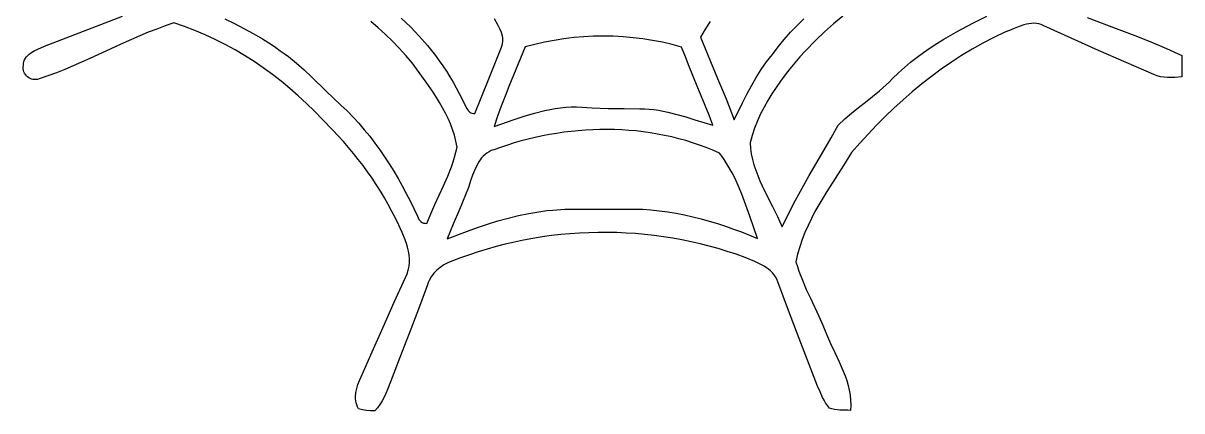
# Model space of a CAD drawing. Extents: x 0 to 24, y 0 to 24.
# Drawn here: x 0 to 5.84, y 10.64 to 12.6 of the extents above; entities that cross this region are included whole.
import ezdxf

# ---------------------------------------------------------------- set-up
doc = ezdxf.new("R2010")
doc.units = 0
doc.layers.add('Default_Layer', color=1, linetype='CONTINUOUS')

msp = doc.modelspace()

# ---------------------------------------------------------------- linework, layer by layer
at = {"layer": 'Default_Layer'}
for points in [[(5.3663, 12.6302), (5.5271, 12.5695), (5.6073, 12.5387), (5.6871, 12.5067), (5.7661, 12.4732), (5.8442, 12.4375), (5.8442, 12.331), (5.8085, 12.3271), (5.7905, 12.3262), (5.7726, 12.3264), (5.7548, 12.3278), (5.7372, 12.3308), (5.72, 12.3357), (5.7032, 12.3426), (5.5637, 12.4025), (5.4247, 12.4637), (5.1476, 12.5882), (5.1353, 12.5937), (5.123, 12.5974), (5.1105, 12.5996), (5.0981, 12.6004), (5.0856, 12.6), (5.0731, 12.5984), (5.0606, 12.5959), (5.0481, 12.5927), (5.0233, 12.5843), (4.9988, 12.5745), (4.9747, 12.5645), (4.9512, 12.5555), (4.8952, 12.5288), (4.8402, 12.5002), (4.7863, 12.4698), (4.7335, 12.4377), (4.6817, 12.404), (4.631, 12.3688), (4.5812, 12.332), (4.5325, 12.294), (4.4848, 12.2546), (4.4381, 12.2139), (4.3924, 12.1722), (4.3478, 12.1293), (4.3041, 12.0855), (4.2613, 12.0407), (4.2196, 11.9951), (4.1788, 11.9487), (4.1378, 11.883), (4.0955, 11.8172), (4.0534, 11.7509), (4.013, 11.6837), (3.9939, 11.6496), (3.9758, 11.6151), (3.9588, 11.5801), (3.9432, 11.5446), (3.9291, 11.5085), (3.9167, 11.4718), (3.9063, 11.4345), (3.8979, 11.3963), (3.9049, 11.3725), (3.9127, 11.349), (3.9302, 11.3027), (3.9497, 11.2571), (3.9705, 11.2121), (4.0131, 11.1223), (4.0335, 11.077), (4.0523, 11.0312), (4.0617, 11.0077), (4.0718, 10.9843), (4.0934, 10.9377), (4.1154, 10.8911), (4.1362, 10.8441), (4.1455, 10.8204), (4.1539, 10.7964), (4.1611, 10.7722), (4.167, 10.7476), (4.1712, 10.7227), (4.1737, 10.6975), (4.1741, 10.6717), (4.1723, 10.6456), (4.159, 10.6466), (4.1456, 10.647), (4.1185, 10.6474), (4.1051, 10.6482), (4.0919, 10.6499), (4.0791, 10.653), (4.0666, 10.6579), (4.0566, 10.6702), (4.0477, 10.6833), (4.0397, 10.6969), (4.0324, 10.7109), (4.0193, 10.7398), (4.0073, 10.7689), (3.9061, 11.0316), (3.8557, 11.163), (3.8067, 11.295), (3.8016, 11.308), (3.7953, 11.3199), (3.7879, 11.3308), (3.7796, 11.3408), (3.7703, 11.35), (3.7602, 11.3585), (3.7495, 11.3662), (3.7383, 11.3734), (3.7145, 11.3862), (3.6898, 11.3975), (3.641, 11.4184), (3.5964, 11.4342), (3.5516, 11.4489), (3.5063, 11.4627), (3.4608, 11.4753), (3.415, 11.4869), (3.369, 11.4974), (3.3227, 11.5069), (3.2762, 11.5153), (3.2295, 11.5227), (3.1827, 11.529), (3.1357, 11.5342), (3.0886, 11.5384), (3.0415, 11.5415), (2.9943, 11.5436), (2.947, 11.5445), (2.8997, 11.5445), (2.8525, 11.5433), (2.8053, 11.5411), (2.7581, 11.5379), (2.7111, 11.5336), (2.6641, 11.5282), (2.6173, 11.5217), (2.5707, 11.5142), (2.5242, 11.5057), (2.478, 11.496), (2.4319, 11.4853), (2.3862, 11.4736), (2.3407, 11.4607), (2.2955, 11.4468), (2.2507, 11.4319), (2.2062, 11.4158), (2.1621, 11.3988), (2.1417, 11.3904), (2.1222, 11.3801), (2.1038, 11.3679), (2.087, 11.3539), (2.0718, 11.3381), (2.0587, 11.3206), (2.0479, 11.3014), (2.0435, 11.2912), (2.0397, 11.2807), (1.9942, 11.1574), (1.9469, 11.0347), (1.8991, 10.9123), (1.8522, 10.7895), (1.8369, 10.7508), (1.8288, 10.7316), (1.82, 10.7127), (1.8103, 10.6942), (1.7996, 10.6765), (1.7875, 10.6595), (1.7738, 10.6436), (1.7527, 10.644), (1.7318, 10.6458), (1.7111, 10.6491), (1.6906, 10.6538), (1.6859, 10.6638), (1.6822, 10.674), (1.6795, 10.6842), (1.6777, 10.6945), (1.6767, 10.7048), (1.6765, 10.7152), (1.6781, 10.736), (1.6822, 10.7566), (1.6883, 10.7769), (1.6958, 10.7968), (1.7044, 10.8161), (1.76, 10.9414), (1.8151, 11.0668), (1.8709, 11.1919), (1.9284, 11.3163), (1.9368, 11.3352), (1.9427, 11.3542), (1.9465, 11.3734), (1.9482, 11.3926), (1.9481, 11.4119), (1.9464, 11.4312), (1.9431, 11.4504), (1.9385, 11.4696), (1.9329, 11.4886), (1.9263, 11.5075), (1.911, 11.5447), (1.8942, 11.5809), (1.8774, 11.6158), (1.8599, 11.6508), (1.8415, 11.6853), (1.8222, 11.7193), (1.8022, 11.7528), (1.7813, 11.7859), (1.7597, 11.8184), (1.7374, 11.8504), (1.7143, 11.882), (1.6905, 11.913), (1.6661, 11.9436), (1.6411, 11.9736), (1.6155, 12.0032), (1.5626, 12.0608), (1.5077, 12.1164), (1.4687, 12.1568), (1.4286, 12.1963), (1.3873, 12.2346), (1.3449, 12.2718), (1.3014, 12.3078), (1.2569, 12.3425), (1.2113, 12.3758), (1.1647, 12.4076), (1.1171, 12.438), (1.0687, 12.4668), (1.0193, 12.4939), (0.969, 12.5192), (0.918, 12.5428), (0.8661, 12.5645), (0.8134, 12.5843), (0.76, 12.602), (0.7167, 12.5874), (0.6737, 12.5716), (0.631, 12.5549), (0.5886, 12.5373), (0.5044, 12.5003), (0.4206, 12.4618), (0.3368, 12.4232), (0.2526, 12.3858), (0.2102, 12.368), (0.1675, 12.3509), (0.1245, 12.3347), (0.0811, 12.3196), (0.0729, 12.3172), (0.0648, 12.316), (0.0568, 12.316), (0.049, 12.317), (0.0416, 12.319), (0.0345, 12.3219), (0.0279, 12.3257), (0.0218, 12.3303), (0.0163, 12.3356), (0.0114, 12.3416), (0.0074, 12.3481), (0.0041, 12.3551), (0.0017, 12.3626), (0.0003, 12.3704), (0, 12.3786), (0.0008, 12.3869), (0.0016, 12.3976), (0.0037, 12.4073), (0.0071, 12.4163), (0.0116, 12.4244), (0.0171, 12.4319), (0.0234, 12.4387), (0.0305, 12.445), (0.0383, 12.4507), (0.0551, 12.4609), (0.0731, 12.4696), (0.1084, 12.4851), (0.2394, 12.5356), (0.3702, 12.5865), (0.501, 12.6372)], [(1.9064, 12.6272), (1.9529, 12.5826), (1.9973, 12.5361), (2.0396, 12.4876), (2.0599, 12.4626), (2.0796, 12.4372), (2.0987, 12.4113), (2.1172, 12.3849), (2.135, 12.3581), (2.1521, 12.3308), (2.1686, 12.303), (2.1843, 12.2747), (2.1994, 12.246), (2.2137, 12.2168), (2.2198, 12.2059), (2.2254, 12.1941), (2.2311, 12.1822), (2.2373, 12.1707), (2.2446, 12.1606), (2.2487, 12.1562), (2.2534, 12.1523), (2.2586, 12.1492), (2.2643, 12.1467), (2.2707, 12.1451), (2.2778, 12.1445), (2.3455, 12.3122), (2.4121, 12.4803), (2.4157, 12.4896), (2.418, 12.499), (2.4193, 12.5083), (2.4195, 12.5177), (2.4189, 12.527), (2.4174, 12.5362), (2.4122, 12.5545), (2.405, 12.5724), (2.3963, 12.5898), (2.3777, 12.6228)], [(4.1339, 12.6369), (4.0866, 12.5984), (4.0411, 12.5578), (3.9976, 12.5151), (3.9442, 12.4594), (3.918, 12.4306), (3.8924, 12.4012), (3.8674, 12.3711), (3.8431, 12.3404), (3.8197, 12.3091), (3.7973, 12.2771), (3.776, 12.2445), (3.7558, 12.2112), (3.737, 12.1773), (3.7195, 12.1426), (3.7036, 12.1073), (3.6893, 12.0714), (3.6768, 12.0347), (3.6661, 11.9974), (3.6683, 11.9689), (3.6725, 11.9408), (3.6784, 11.9132), (3.6858, 11.8859), (3.6947, 11.8589), (3.7048, 11.8322), (3.7158, 11.8058), (3.7277, 11.7796), (3.753, 11.7276), (3.7792, 11.676), (3.8047, 11.6245), (3.8167, 11.5987), (3.828, 11.5727), (3.8597, 11.6391), (3.8935, 11.7043), (3.9288, 11.7685), (3.9652, 11.8322), (4.0392, 11.9589), (4.0757, 12.0225), (4.1113, 12.0866), (4.1441, 12.1174), (4.1783, 12.1466), (4.2135, 12.1748), (4.2491, 12.2026), (4.2846, 12.2305), (4.3195, 12.2592), (4.3532, 12.2892), (4.3694, 12.3049), (4.3852, 12.3211), (4.4147, 12.3498), (4.4451, 12.3773), (4.4764, 12.4036), (4.5085, 12.4288), (4.5413, 12.453), (4.5749, 12.4763), (4.609, 12.4986), (4.6438, 12.5202), (4.679, 12.5409), (4.7146, 12.561), (4.787, 12.5994), (4.8604, 12.6359)], [(1.0177, 12.6225), (1.0657, 12.5987), (1.1135, 12.5744), (1.1608, 12.5491), (1.2071, 12.5223), (1.2523, 12.4935), (1.2743, 12.4782), (1.2959, 12.4621), (1.3172, 12.4474), (1.3379, 12.432), (1.378, 12.3997), (1.4167, 12.3657), (1.4544, 12.3306), (1.5283, 12.2586), (1.5653, 12.2227), (1.603, 12.1875), (1.6339, 12.1577), (1.6639, 12.127), (1.6928, 12.0954), (1.7207, 12.063), (1.7477, 12.0298), (1.7737, 11.9959), (1.7988, 11.9612), (1.8231, 11.9259), (1.8465, 11.8901), (1.8691, 11.8537), (1.8909, 11.8168), (1.9119, 11.7794), (1.9322, 11.7416), (1.9518, 11.7035), (1.9889, 11.6264), (1.992, 11.6178), (1.9958, 11.6103), (2.0006, 11.604), (2.0061, 11.5989), (2.0126, 11.5949), (2.0198, 11.5921), (2.0279, 11.5906), (2.0368, 11.5901), (2.0562, 11.6381), (2.0772, 11.6856), (2.1207, 11.7802), (2.1413, 11.8279), (2.1601, 11.8761), (2.1685, 11.9005), (2.1761, 11.9252), (2.1828, 11.9501), (2.1885, 11.9753), (2.1827, 12.0054), (2.1751, 12.0349), (2.1659, 12.0638), (2.1552, 12.0921), (2.1432, 12.1198), (2.13, 12.1471), (2.1157, 12.1739), (2.1006, 12.2004), (2.0846, 12.2264), (2.068, 12.2521), (2.0334, 12.3027), (1.9625, 12.4014), (1.9305, 12.4384), (1.8972, 12.4746), (1.8628, 12.51), (1.8273, 12.5444), (1.7907, 12.5778), (1.753, 12.6099)], [(3.4648, 12.6092), (3.4404, 12.5702), (3.4172, 12.5306), (3.5028, 12.3225), (3.5451, 12.2183), (3.5865, 12.1137), (3.629, 12.1995), (3.6507, 12.2422), (3.6732, 12.2845), (3.697, 12.326), (3.7223, 12.3665), (3.7497, 12.4057), (3.7642, 12.4247), (3.7794, 12.4433), (3.8083, 12.4819), (3.8387, 12.5191), (3.8705, 12.5549), (3.9037, 12.5894), (3.9381, 12.6227)]]:
    msp.add_lwpolyline(points, dxfattribs=at)
for points in [[(2.5321, 12.4813), (2.4504, 12.282), (2.4305, 12.232), (2.4112, 12.1817), (2.3927, 12.1311), (2.3753, 12.0801), (2.4767, 12.1147), (2.5278, 12.1312), (2.5794, 12.1464), (2.6313, 12.1594), (2.6575, 12.1649), (2.6838, 12.1697), (2.7103, 12.1736), (2.7368, 12.1765), (2.7636, 12.1783), (2.7905, 12.1791), (2.8705, 12.1739), (2.9506, 12.171), (3.0307, 12.1697), (3.1109, 12.1694), (3.1347, 12.1688), (3.1583, 12.1671), (3.1818, 12.1645), (3.2052, 12.1611), (3.2515, 12.1519), (3.2974, 12.1405), (3.343, 12.1274), (3.3885, 12.1135), (3.4338, 12.0995), (3.4791, 12.0862), (3.4602, 12.1359), (3.4407, 12.1853), (3.4003, 12.2836), (3.3598, 12.3818), (3.3401, 12.4311), (3.3211, 12.4808), (3.2728, 12.4936), (3.2241, 12.5048), (3.1751, 12.5142), (3.1257, 12.5219), (3.0762, 12.5279), (3.0264, 12.5322), (2.9766, 12.5348), (2.9267, 12.5356), (2.8768, 12.5348), (2.8269, 12.5323), (2.7772, 12.528), (2.7276, 12.5221), (2.6783, 12.5144), (2.6292, 12.5051), (2.5804, 12.494), (2.5321, 12.4813)], [(2.3736, 11.9618), (2.3612, 11.9574), (2.3498, 11.952), (2.3393, 11.9455), (2.3296, 11.9381), (2.3208, 11.9299), (2.3126, 11.921), (2.3051, 11.9113), (2.2983, 11.9011), (2.2862, 11.8794), (2.2759, 11.8565), (2.2668, 11.833), (2.2587, 11.8098), (2.2454, 11.7721), (2.2311, 11.7347), (2.2006, 11.6606), (2.1693, 11.5869), (2.154, 11.5499), (2.1394, 11.5127), (2.2404, 11.5507), (2.2912, 11.569), (2.3423, 11.5864), (2.3938, 11.6025), (2.4457, 11.617), (2.4982, 11.6295), (2.5512, 11.6397), (2.5812, 11.6458), (2.6113, 11.6507), (2.6415, 11.6545), (2.6717, 11.6575), (2.7324, 11.6612), (2.7932, 11.6625), (2.8542, 11.6624), (2.9152, 11.6617), (2.9762, 11.6612), (3.0371, 11.662), (3.0802, 11.6624), (3.1232, 11.6612), (3.166, 11.6584), (3.2087, 11.6542), (3.2513, 11.6486), (3.2936, 11.6417), (3.3357, 11.6335), (3.3777, 11.6241), (3.4194, 11.6136), (3.4608, 11.602), (3.502, 11.5895), (3.5429, 11.5761), (3.5835, 11.5618), (3.6238, 11.5467), (3.7034, 11.5147), (3.6654, 11.6264), (3.6458, 11.6826), (3.6249, 11.7382), (3.6019, 11.7928), (3.5893, 11.8195), (3.576, 11.8457), (3.5617, 11.8714), (3.5464, 11.8964), (3.5301, 11.9208), (3.5125, 11.9444), (3.479, 11.9591), (3.4451, 11.9728), (3.4109, 11.9856), (3.3764, 11.9973), (3.3416, 12.0081), (3.3065, 12.0179), (3.2712, 12.0267), (3.2356, 12.0346), (3.1999, 12.0415), (3.164, 12.0475), (3.1279, 12.0526), (3.0916, 12.0567), (3.0553, 12.06), (3.0189, 12.0623), (2.9824, 12.0638), (2.9459, 12.0644), (2.9093, 12.0641), (2.8728, 12.063), (2.8362, 12.061), (2.7997, 12.0582), (2.7633, 12.0545), (2.727, 12.05), (2.6908, 12.0447), (2.6547, 12.0386), (2.6188, 12.0317), (2.583, 12.024), (2.5475, 12.0155), (2.5122, 12.0063), (2.4771, 11.9963), (2.4423, 11.9855), (2.4078, 11.974), (2.3736, 11.9618)]]:
    msp.add_lwpolyline(points, close=True, dxfattribs=at)

doc.saveas('drawing.dxf')
